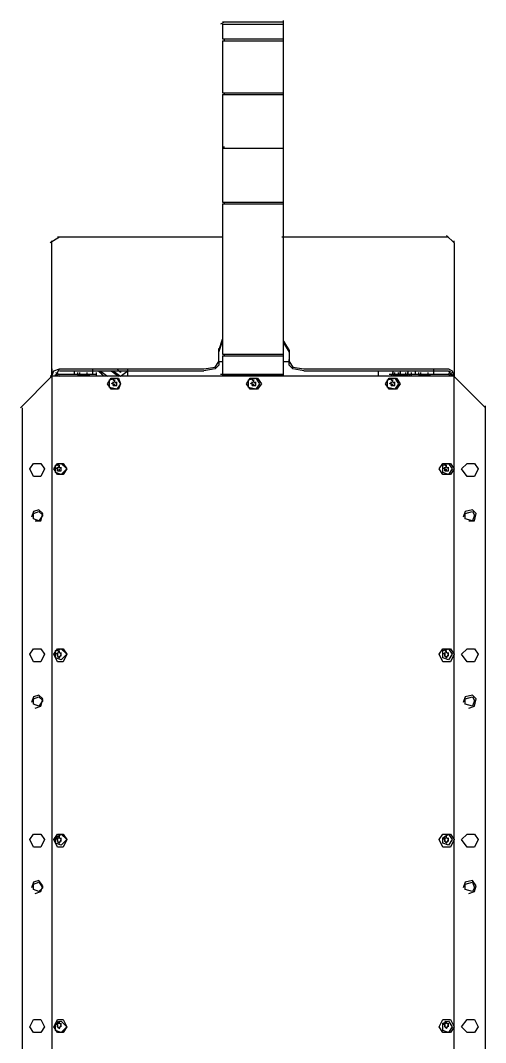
# Model space of a CAD drawing. Header units: inches. Extents: x 144 to 9879, y -166 to 6992.
# Drawn here: x 3704 to 4004, y 6331 to 6992 of the extents above; entities that cross this region are included whole.
import ezdxf

# ---------------------------------------------------------------- set-up
doc = ezdxf.new("R2010")
doc.units = ezdxf.units.IN
doc.header["$MEASUREMENT"] = 0

msp = doc.modelspace()

# ---------------------------------------------------------------- linework, layer by layer
at = {"color": 7}
for points in [[(3835.43, 6990.39), (3833.03, 6989.19)], [(3873.76, 6990.39), (3834.23, 6990.39)], [(3834.23, 6989.19), (3873.76, 6989.19)], [(3834.23, 6989.19), (3834.23, 6979.61)], [(3873.76, 6989.19), (3873.76, 6991.59)], [(3873.76, 6979.61), (3873.76, 6990.39)], [(3834.23, 6979.61), (3873.76, 6979.61)], [(3834.23, 6978.41), (3873.76, 6978.41)], [(3834.23, 6978.41), (3834.23, 6944.87)], [(3835.43, 6979.61), (3835.43, 6978.41)], [(3873.76, 6978.41), (3873.76, 6980.81)], [(3873.76, 6944.87), (3873.76, 6979.61)], [(3834.23, 6944.87), (3873.76, 6944.87)], [(3834.23, 6943.68), (3873.76, 6943.68)], [(3834.23, 6943.68), (3834.23, 6908.94)], [(3835.43, 6944.87), (3835.43, 6943.68)], [(3873.76, 6943.68), (3873.76, 6946.07)], [(3873.76, 6908.94), (3873.76, 6944.87)], [(3835.43, 6908.94), (3835.43, 6910.14)], [(3873.76, 6874.21), (3873.76, 6910.14)], [(3873.76, 6908.94), (3873.76, 6910.14)], [(3834.23, 6908.94), (3873.76, 6908.94)], [(3834.23, 6908.94), (3873.76, 6908.94)], [(3834.23, 6908.94), (3834.23, 6874.21)], [(3834.23, 6874.21), (3873.76, 6874.21)], [(3834.23, 6873.01), (3873.76, 6873.01)], [(3834.23, 6873.01), (3834.23, 6775.99)], [(3835.43, 6874.21), (3835.43, 6873.01)], [(3873.76, 6873.01), (3873.76, 6875.4)], [(3873.76, 6775.99), (3873.76, 6874.21)], [(3728.83, 6851.45), (3722.84, 6847.85)], [(3834.23, 6851.45), (3727.63, 6851.45)], [(3980.36, 6851.45), (3872.56, 6851.45)], [(3983.95, 6847.85), (3979.16, 6852.65)], [(3724.04, 6761.62), (3724.04, 6849.05)], [(3724.04, 6847.85), (3724.04, 6849.05)], [(3983.95, 6847.85), (3983.95, 6849.05)], [(3983.95, 6847.85), (3983.95, 6761.62)], [(3831.83, 6778.38), (3834.23, 6785.57)], [(3831.83, 6777.19), (3834.23, 6784.37)], [(3873.76, 6784.37), (3877.35, 6778.38)], [(3831.83, 6771.2), (3831.83, 6779.58)], [(3873.76, 6783.18), (3877.35, 6777.19)], [(3877.35, 6778.38), (3877.35, 6771.2)], [(3822.25, 6766.41), (3829.44, 6767.6), (3831.83, 6771.2)], [(3831.83, 6771.2), (3831.83, 6768.8)], [(3831.83, 6771.2), (3834.23, 6771.2)], [(3834.23, 6775.99), (3873.76, 6775.99)], [(3834.23, 6774.79), (3873.76, 6774.79)], [(3834.23, 6774.79), (3834.23, 6762.81)], [(3835.43, 6775.99), (3835.43, 6774.79)], [(3873.76, 6774.79), (3873.76, 6777.19)], [(3873.76, 6762.81), (3873.76, 6775.99)], [(3873.76, 6771.2), (3877.35, 6771.2)], [(3877.35, 6768.8), (3877.35, 6772.4)], [(3877.35, 6771.2), (3879.75, 6767.6), (3886.93, 6766.41)], [(3724.04, 6761.62), (3725.23, 6765.21), (3728.83, 6766.41)], [(3724.04, 6766.41), (3724.04, 6761.62)], [(3726.43, 6761.62), (3728.83, 6766.41)], [(3728.83, 6766.41), (3822.25, 6766.41)], [(3728.83, 6765.21), (3822.25, 6765.21)], [(3738.41, 6765.21), (3738.41, 6762.81)], [(3750.39, 6762.81), (3750.39, 6766.41)], [(3753.98, 6765.21), (3757.57, 6761.62)], [(3755.18, 6765.21), (3759.97, 6761.62)], [(3755.18, 6765.21), (3756.38, 6762.81)], [(3762.36, 6765.21), (3767.16, 6761.62)], [(3763.56, 6765.21), (3768.35, 6761.62), (3773.14, 6765.21)], [(3763.56, 6765.21), (3767.16, 6761.62)], [(3768.35, 6764.01), (3765.96, 6766.41)], [(3768.35, 6765.21), (3768.35, 6764.01)], [(3773.14, 6761.62), (3773.14, 6766.41)], [(3831.83, 6768.8), (3829.44, 6766.41), (3822.25, 6765.21)], [(3886.93, 6765.21), (3879.75, 6766.41), (3877.35, 6768.8)], [(3886.93, 6766.41), (3980.36, 6766.41)], [(3886.93, 6765.21), (3980.36, 6765.21)], [(3934.84, 6765.21), (3934.84, 6761.62)], [(3944.42, 6765.21), (3944.42, 6762.81)], [(3949.22, 6765.21), (3949.22, 6762.81)], [(3954.01, 6765.21), (3954.01, 6762.81)], [(3958.8, 6765.21), (3958.8, 6762.81)], [(3970.78, 6762.81), (3970.78, 6766.41)], [(3980.36, 6766.41), (3982.75, 6765.21), (3983.95, 6761.62)], [(3980.36, 6765.21), (3982.75, 6761.62)], [(3980.36, 6762.81), (3981.56, 6765.21)], [(3983.95, 6766.41), (3983.95, 6761.62)], [(3724.04, 6761.62), (3703.67, 6741.25)], [(3983.95, 6761.62), (3722.84, 6761.62)], [(3724.04, 6761.62), (3724.04, 6762.81)], [(3724.04, 6761.62), (3724.04, 5921.98)], [(3726.43, 6764.01), (3728.83, 6762.81)], [(3726.43, 6761.62), (3726.43, 6762.81)], [(3726.43, 6762.81), (3728.83, 6761.62)], [(3740.8, 6762.81), (3727.63, 6762.81)], [(3746.79, 6762.81), (3739.61, 6762.81)], [(3746.79, 6762.81), (3739.61, 6762.81)], [(3740.8, 6762.81), (3740.8, 6764.01)], [(3740.8, 6762.81), (3740.8, 6764.01)], [(3740.8, 6762.81), (3740.8, 6761.62)], [(3740.8, 6762.81), (3747.99, 6762.81)], [(3740.8, 6762.81), (3740.8, 6761.62)], [(3742, 6761.62), (3742, 6764.01)], [(3746.79, 6761.62), (3746.79, 6764.01)], [(3746.79, 6762.81), (3746.79, 6764.01)], [(3746.79, 6762.81), (3746.79, 6764.01)], [(3746.79, 6761.62), (3746.79, 6764.01)], [(3752.78, 6762.81), (3746.79, 6762.81)], [(3747.99, 6762.81), (3747.99, 6761.62)], [(3757.57, 6761.62), (3751.58, 6761.62)], [(3752.78, 6761.62), (3752.78, 6764.01)], [(3756.38, 6762.81), (3756.38, 6764.01)], [(3768.35, 6756.82), (3767.16, 6753.23), (3762.36, 6753.23), (3759.97, 6756.82), (3762.36, 6760.42), (3767.16, 6760.42), (3768.35, 6756.82)], [(3768.35, 6756.82), (3765.96, 6753.23), (3761.17, 6754.43), (3761.17, 6759.22), (3765.96, 6760.42), (3768.35, 6756.82)], [(3764.76, 6758.02), (3762.36, 6756.82)], [(3764.76, 6758.02), (3762.36, 6756.82)], [(3765.96, 6756.82), (3763.56, 6759.22)], [(3765.96, 6756.82), (3763.56, 6759.22)], [(3763.56, 6756.82), (3763.56, 6758.02)], [(3764.76, 6758.02), (3764.76, 6759.22)], [(3765.96, 6756.82), (3765.96, 6758.02)], [(3765.96, 6755.63), (3765.96, 6758.02)], [(3765.96, 6755.63), (3765.96, 6758.02)], [(3873.76, 6762.81), (3833.03, 6762.81)], [(3834.23, 6762.81), (3834.23, 6761.62)], [(3834.23, 6762.81), (3873.76, 6762.81)], [(3859.38, 6756.82), (3856.99, 6753.23), (3852.2, 6753.23), (3849.8, 6756.82), (3852.2, 6760.42), (3856.99, 6760.42), (3859.38, 6756.82)], [(3858.19, 6756.82), (3855.79, 6753.23), (3851, 6754.43), (3851, 6759.22), (3855.79, 6760.42), (3858.19, 6756.82)], [(3854.59, 6758.02), (3852.2, 6756.82)], [(3854.59, 6758.02), (3852.2, 6756.82)], [(3855.79, 6756.82), (3853.39, 6759.22)], [(3855.79, 6756.82), (3853.39, 6759.22)], [(3853.39, 6756.82), (3853.39, 6758.02)], [(3854.59, 6758.02), (3854.59, 6759.22)], [(3855.79, 6756.82), (3855.79, 6758.02)], [(3855.79, 6755.63), (3855.79, 6758.02)], [(3855.79, 6755.63), (3855.79, 6758.02)], [(3873.76, 6761.62), (3873.76, 6764.01)], [(3949.22, 6756.82), (3946.82, 6753.23), (3942.03, 6753.23), (3939.63, 6756.82), (3942.03, 6760.42), (3946.82, 6760.42), (3949.22, 6756.82)], [(3948.02, 6756.82), (3945.62, 6753.23), (3940.83, 6754.43), (3940.83, 6759.22), (3945.62, 6760.42), (3948.02, 6756.82)], [(3944.42, 6762.81), (3942.03, 6762.81)], [(3944.42, 6758.02), (3942.03, 6756.82)], [(3944.42, 6758.02), (3942.03, 6756.82)], [(3945.62, 6762.81), (3943.23, 6762.81)], [(3943.23, 6762.81), (3943.23, 6761.62)], [(3945.62, 6756.82), (3943.23, 6759.22)], [(3945.62, 6756.82), (3943.23, 6759.22)], [(3943.23, 6756.82), (3943.23, 6758.02)], [(3944.42, 6762.81), (3944.42, 6764.01)], [(3944.42, 6762.81), (3944.42, 6764.01)], [(3944.42, 6762.81), (3944.42, 6764.01)], [(3944.42, 6762.81), (3944.42, 6764.01)], [(3944.42, 6762.81), (3946.82, 6762.81)], [(3948.02, 6762.81), (3944.42, 6762.81)], [(3944.42, 6762.81), (3944.42, 6761.62)], [(3944.42, 6762.81), (3944.42, 6761.62)], [(3944.42, 6762.81), (3944.42, 6761.62)], [(3944.42, 6762.81), (3944.42, 6761.62)], [(3944.42, 6758.02), (3944.42, 6759.22)], [(3945.62, 6762.81), (3945.62, 6764.01)], [(3945.62, 6762.81), (3945.62, 6764.01)], [(3945.62, 6762.81), (3945.62, 6761.62)], [(3945.62, 6762.81), (3945.62, 6761.62)], [(3945.62, 6756.82), (3945.62, 6758.02)], [(3945.62, 6755.63), (3945.62, 6758.02)], [(3945.62, 6755.63), (3945.62, 6758.02)], [(3946.82, 6762.81), (3949.22, 6762.81)], [(3949.22, 6762.81), (3946.82, 6762.81)], [(3948.02, 6762.81), (3948.02, 6764.01)], [(3948.02, 6762.81), (3948.02, 6764.01)], [(3948.02, 6762.81), (3948.02, 6761.62)], [(3948.02, 6762.81), (3948.02, 6761.62)], [(3950.41, 6762.81), (3948.02, 6762.81)], [(3949.22, 6762.81), (3949.22, 6764.01)], [(3949.22, 6762.81), (3949.22, 6764.01)], [(3949.22, 6762.81), (3949.22, 6764.01)], [(3951.61, 6762.81), (3949.22, 6762.81)], [(3949.22, 6762.81), (3951.61, 6762.81)], [(3949.22, 6762.81), (3949.22, 6761.62)], [(3949.22, 6762.81), (3949.22, 6761.62)], [(3949.22, 6762.81), (3949.22, 6761.62)], [(3952.81, 6762.81), (3950.41, 6762.81)], [(3950.41, 6762.81), (3951.61, 6762.81)], [(3950.41, 6762.81), (3950.41, 6761.62)], [(3951.61, 6762.81), (3954.01, 6762.81)], [(3954.01, 6762.81), (3951.61, 6762.81)], [(3951.61, 6762.81), (3951.61, 6761.62)], [(3952.81, 6762.81), (3952.81, 6764.01)], [(3952.81, 6762.81), (3952.81, 6764.01)], [(3955.2, 6762.81), (3952.81, 6762.81)], [(3952.81, 6762.81), (3952.81, 6761.62)], [(3952.81, 6762.81), (3952.81, 6761.62)], [(3954.01, 6762.81), (3954.01, 6764.01)], [(3954.01, 6762.81), (3954.01, 6764.01)], [(3954.01, 6762.81), (3954.01, 6764.01)], [(3954.01, 6762.81), (3954.01, 6764.01)], [(3954.01, 6762.81), (3954.01, 6761.62)], [(3954.01, 6762.81), (3954.01, 6761.62)], [(3954.01, 6762.81), (3954.01, 6761.62)], [(3954.01, 6762.81), (3954.01, 6761.62)], [(3961.19, 6762.81), (3955.2, 6762.81)], [(3955.2, 6762.81), (3955.2, 6761.62)], [(3956.4, 6761.62), (3956.4, 6764.01)], [(3967.18, 6762.81), (3960, 6762.81)], [(3967.18, 6762.81), (3960, 6762.81)], [(3961.19, 6762.81), (3961.19, 6764.01)], [(3961.19, 6762.81), (3961.19, 6764.01)], [(3961.19, 6762.81), (3961.19, 6761.62)], [(3961.19, 6762.81), (3968.38, 6762.81)], [(3961.19, 6762.81), (3961.19, 6761.62)], [(3962.39, 6761.62), (3962.39, 6764.01)], [(3967.18, 6761.62), (3967.18, 6764.01)], [(3967.18, 6762.81), (3967.18, 6764.01)], [(3967.18, 6762.81), (3967.18, 6764.01)], [(3967.18, 6761.62), (3967.18, 6764.01)], [(3980.36, 6762.81), (3967.18, 6762.81)], [(3968.38, 6762.81), (3968.38, 6761.62)], [(3980.36, 6761.62), (3982.75, 6764.01)], [(3982.75, 6761.62), (3982.75, 6762.81)], [(4004.31, 6741.25), (3982.75, 6762.81)], [(3983.95, 6761.62), (3983.95, 6762.81)], [(3983.95, 5921.98), (3983.95, 6762.81)], [(3763.56, 6755.63), (3763.56, 6756.82)], [(3763.56, 6756.82), (3763.56, 6755.63)], [(3763.56, 6756.82), (3763.56, 6755.63)], [(3763.56, 6755.63), (3764.76, 6755.63)], [(3763.56, 6755.63), (3764.76, 6755.63)], [(3764.76, 6755.63), (3764.76, 6756.82)], [(3764.76, 6755.63), (3765.96, 6755.63)], [(3764.76, 6755.63), (3765.96, 6755.63)], [(3765.96, 6755.63), (3765.96, 6756.82)], [(3853.39, 6755.63), (3853.39, 6756.82)], [(3853.39, 6756.82), (3853.39, 6755.63)], [(3853.39, 6756.82), (3853.39, 6755.63)], [(3853.39, 6755.63), (3854.59, 6755.63)], [(3853.39, 6755.63), (3854.59, 6755.63)], [(3854.59, 6755.63), (3854.59, 6756.82)], [(3854.59, 6755.63), (3855.79, 6755.63)], [(3854.59, 6755.63), (3855.79, 6755.63)], [(3855.79, 6755.63), (3855.79, 6756.82)], [(3943.23, 6755.63), (3943.23, 6756.82)], [(3943.23, 6756.82), (3943.23, 6755.63)], [(3943.23, 6756.82), (3943.23, 6755.63)], [(3943.23, 6755.63), (3944.42, 6755.63)], [(3943.23, 6755.63), (3944.42, 6755.63)], [(3944.42, 6755.63), (3944.42, 6756.82)], [(3944.42, 6755.63), (3945.62, 6755.63)], [(3944.42, 6755.63), (3945.62, 6755.63)], [(3945.62, 6755.63), (3945.62, 6756.82)], [(3704.87, 6741.25), (3704.87, 5941.15)], [(4004.31, 5941.15), (4004.31, 6742.45)], [(3719.24, 6701.73), (3716.85, 6696.94), (3712.06, 6696.94), (3709.66, 6701.73), (3712.06, 6705.32), (3716.85, 6705.32), (3719.24, 6701.73)], [(3733.62, 6701.73), (3731.22, 6698.13), (3727.63, 6698.13), (3725.23, 6701.73), (3727.63, 6705.32), (3731.22, 6705.32), (3733.62, 6701.73)], [(3733.62, 6701.73), (3730.02, 6698.13), (3726.43, 6699.33), (3726.43, 6704.12), (3730.02, 6705.32), (3733.62, 6701.73)], [(3983.95, 6701.73), (3981.56, 6698.13), (3976.76, 6698.13), (3974.37, 6701.73), (3976.76, 6705.32), (3981.56, 6705.32), (3983.95, 6701.73)], [(3982.75, 6701.73), (3980.36, 6698.13), (3976.76, 6699.33), (3976.76, 6704.12), (3980.36, 6705.32), (3982.75, 6701.73)], [(3999.52, 6701.73), (3997.13, 6696.94), (3992.34, 6696.94), (3988.74, 6701.73), (3992.34, 6705.32), (3997.13, 6705.32), (3999.52, 6701.73)], [(3728.83, 6702.93), (3726.43, 6701.73)], [(3728.83, 6702.93), (3726.43, 6701.73)], [(3730.02, 6701.73), (3727.63, 6704.12)], [(3730.02, 6701.73), (3727.63, 6704.12)], [(3727.63, 6701.73), (3727.63, 6702.93)], [(3727.63, 6700.53), (3727.63, 6701.73)], [(3727.63, 6701.73), (3727.63, 6700.53)], [(3727.63, 6701.73), (3727.63, 6700.53)], [(3727.63, 6700.53), (3728.83, 6700.53)], [(3727.63, 6700.53), (3728.83, 6700.53)], [(3728.83, 6702.93), (3728.83, 6704.12)], [(3728.83, 6700.53), (3728.83, 6701.73)], [(3728.83, 6700.53), (3730.02, 6700.53)], [(3728.83, 6700.53), (3730.02, 6700.53)], [(3730.02, 6701.73), (3730.02, 6702.93)], [(3730.02, 6700.53), (3730.02, 6702.93)], [(3730.02, 6700.53), (3730.02, 6702.93)], [(3730.02, 6700.53), (3730.02, 6701.73)], [(3979.16, 6702.93), (3976.76, 6701.73)], [(3979.16, 6702.93), (3976.76, 6701.73)], [(3980.36, 6701.73), (3977.96, 6704.12)], [(3980.36, 6701.73), (3977.96, 6704.12)], [(3977.96, 6701.73), (3977.96, 6702.93)], [(3977.96, 6700.53), (3977.96, 6701.73)], [(3977.96, 6701.73), (3977.96, 6700.53)], [(3977.96, 6701.73), (3977.96, 6700.53)], [(3977.96, 6700.53), (3979.16, 6700.53)], [(3977.96, 6700.53), (3979.16, 6700.53)], [(3979.16, 6702.93), (3979.16, 6704.12)], [(3979.16, 6700.53), (3979.16, 6701.73)], [(3979.16, 6700.53), (3980.36, 6700.53)], [(3979.16, 6700.53), (3980.36, 6700.53)], [(3980.36, 6701.73), (3980.36, 6702.93)], [(3980.36, 6700.53), (3980.36, 6702.93)], [(3980.36, 6700.53), (3980.36, 6702.93)], [(3980.36, 6700.53), (3980.36, 6701.73)], [(3713.26, 6668.19), (3716.85, 6668.19), (3718.05, 6672.98), (3715.65, 6675.38), (3712.06, 6674.18), (3710.86, 6670.59)], [(3718.05, 6671.78), (3715.65, 6668.19), (3712.06, 6669.39), (3712.06, 6672.98), (3715.65, 6674.18), (3718.05, 6671.78)], [(3993.53, 6668.19), (3997.13, 6668.19), (3998.32, 6672.98), (3995.93, 6675.38), (3991.14, 6674.18), (3989.94, 6670.59)], [(3997.13, 6671.78), (3995.93, 6668.19), (3991.14, 6669.39), (3991.14, 6672.98), (3995.93, 6674.18), (3997.13, 6671.78)], [(3719.24, 6581.95), (3716.85, 6577.16), (3712.06, 6577.16), (3709.66, 6581.95), (3712.06, 6585.54), (3716.85, 6585.54), (3719.24, 6581.95)], [(3733.62, 6581.95), (3731.22, 6577.16), (3727.63, 6577.16), (3725.23, 6581.95), (3727.63, 6585.54), (3731.22, 6585.54), (3733.62, 6581.95)], [(3733.62, 6581.95), (3730.02, 6578.36), (3726.43, 6579.56), (3726.43, 6584.35), (3730.02, 6585.54), (3733.62, 6581.95)], [(3728.83, 6583.15), (3726.43, 6581.95)], [(3728.83, 6583.15), (3726.43, 6581.95)], [(3730.02, 6581.95), (3727.63, 6584.35)], [(3730.02, 6581.95), (3727.63, 6584.35)], [(3727.63, 6581.95), (3727.63, 6583.15)], [(3727.63, 6580.75), (3727.63, 6581.95)], [(3727.63, 6581.95), (3727.63, 6580.75)], [(3727.63, 6581.95), (3727.63, 6580.75)], [(3727.63, 6580.75), (3728.83, 6579.56)], [(3727.63, 6580.75), (3728.83, 6579.56)], [(3728.83, 6583.15), (3728.83, 6584.35)], [(3728.83, 6579.56), (3730.02, 6581.95)], [(3728.83, 6579.56), (3730.02, 6581.95)], [(3728.83, 6579.56), (3728.83, 6580.75)], [(3730.02, 6581.95), (3730.02, 6583.15)], [(3730.02, 6580.75), (3730.02, 6583.15)], [(3730.02, 6580.75), (3730.02, 6583.15)], [(3730.02, 6580.75), (3730.02, 6581.95)], [(3983.95, 6581.95), (3981.56, 6577.16), (3976.76, 6577.16), (3974.37, 6581.95), (3976.76, 6585.54), (3981.56, 6585.54), (3983.95, 6581.95)], [(3982.75, 6581.95), (3980.36, 6578.36), (3976.76, 6579.56), (3976.76, 6584.35), (3980.36, 6585.54), (3982.75, 6581.95)], [(3979.16, 6583.15), (3976.76, 6581.95)], [(3979.16, 6583.15), (3976.76, 6581.95)], [(3980.36, 6581.95), (3977.96, 6584.35)], [(3980.36, 6581.95), (3977.96, 6584.35)], [(3977.96, 6581.95), (3977.96, 6583.15)], [(3977.96, 6580.75), (3977.96, 6581.95)], [(3977.96, 6581.95), (3977.96, 6580.75)], [(3977.96, 6581.95), (3977.96, 6580.75)], [(3977.96, 6580.75), (3979.16, 6579.56)], [(3977.96, 6580.75), (3979.16, 6579.56)], [(3979.16, 6583.15), (3979.16, 6584.35)], [(3979.16, 6579.56), (3980.36, 6581.95)], [(3979.16, 6579.56), (3980.36, 6581.95)], [(3979.16, 6579.56), (3979.16, 6580.75)], [(3980.36, 6581.95), (3980.36, 6583.15)], [(3980.36, 6580.75), (3980.36, 6583.15)], [(3980.36, 6580.75), (3980.36, 6583.15)], [(3980.36, 6580.75), (3980.36, 6581.95)], [(3999.52, 6581.95), (3997.13, 6577.16), (3992.34, 6577.16), (3988.74, 6581.95), (3992.34, 6585.54), (3997.13, 6585.54), (3999.52, 6581.95)], [(3713.26, 6547.22), (3716.85, 6548.41), (3718.05, 6553.21), (3715.65, 6555.6), (3712.06, 6554.4), (3710.86, 6550.81)], [(3718.05, 6552.01), (3715.65, 6548.41), (3712.06, 6549.61), (3712.06, 6553.21), (3715.65, 6554.4), (3718.05, 6552.01)], [(3993.53, 6547.22), (3997.13, 6548.41), (3998.32, 6553.21), (3995.93, 6555.6), (3991.14, 6554.4), (3989.94, 6550.81)], [(3997.13, 6552.01), (3995.93, 6548.41), (3991.14, 6549.61), (3991.14, 6553.21), (3995.93, 6554.4), (3997.13, 6552.01)], [(3719.24, 6462.18), (3716.85, 6457.38), (3712.06, 6457.38), (3709.66, 6462.18), (3712.06, 6465.77), (3716.85, 6465.77), (3719.24, 6462.18)], [(3733.62, 6462.18), (3731.22, 6457.38), (3727.63, 6457.38), (3725.23, 6462.18), (3727.63, 6465.77), (3731.22, 6465.77), (3733.62, 6462.18)], [(3733.62, 6462.18), (3730.02, 6458.58), (3726.43, 6459.78), (3726.43, 6463.37), (3730.02, 6465.77), (3733.62, 6462.18)], [(3728.83, 6463.37), (3726.43, 6462.18)], [(3728.83, 6463.37), (3726.43, 6462.18)], [(3730.02, 6462.18), (3727.63, 6464.57)], [(3730.02, 6462.18), (3727.63, 6464.57)], [(3727.63, 6462.18), (3727.63, 6463.37)], [(3727.63, 6460.98), (3727.63, 6462.18)], [(3727.63, 6462.18), (3727.63, 6460.98)], [(3727.63, 6462.18), (3727.63, 6460.98)], [(3727.63, 6460.98), (3728.83, 6459.78)], [(3727.63, 6460.98), (3728.83, 6459.78)], [(3728.83, 6463.37), (3728.83, 6464.57)], [(3728.83, 6459.78), (3730.02, 6462.18)], [(3728.83, 6459.78), (3730.02, 6462.18)], [(3728.83, 6459.78), (3728.83, 6460.98)], [(3730.02, 6462.18), (3730.02, 6463.37)], [(3730.02, 6460.98), (3730.02, 6463.37)], [(3730.02, 6460.98), (3730.02, 6463.37)], [(3730.02, 6460.98), (3730.02, 6462.18)], [(3983.95, 6462.18), (3981.56, 6457.38), (3976.76, 6457.38), (3974.37, 6462.18), (3976.76, 6465.77), (3981.56, 6465.77), (3983.95, 6462.18)], [(3982.75, 6462.18), (3980.36, 6458.58), (3976.76, 6459.78), (3976.76, 6463.37), (3980.36, 6465.77), (3982.75, 6462.18)], [(3979.16, 6463.37), (3976.76, 6462.18)], [(3979.16, 6463.37), (3976.76, 6462.18)], [(3980.36, 6462.18), (3977.96, 6464.57)], [(3980.36, 6462.18), (3977.96, 6464.57)], [(3977.96, 6462.18), (3977.96, 6463.37)], [(3977.96, 6460.98), (3977.96, 6462.18)], [(3977.96, 6462.18), (3977.96, 6460.98)], [(3977.96, 6462.18), (3977.96, 6460.98)], [(3977.96, 6460.98), (3979.16, 6459.78)], [(3977.96, 6460.98), (3979.16, 6459.78)], [(3979.16, 6463.37), (3979.16, 6464.57)], [(3979.16, 6459.78), (3980.36, 6462.18)], [(3979.16, 6459.78), (3980.36, 6462.18)], [(3979.16, 6459.78), (3979.16, 6460.98)], [(3980.36, 6462.18), (3980.36, 6463.37)], [(3980.36, 6460.98), (3980.36, 6463.37)], [(3980.36, 6460.98), (3980.36, 6463.37)], [(3980.36, 6460.98), (3980.36, 6462.18)], [(3999.52, 6462.18), (3997.13, 6457.38), (3992.34, 6457.38), (3988.74, 6462.18), (3992.34, 6465.77), (3997.13, 6465.77), (3999.52, 6462.18)], [(3713.26, 6427.44), (3716.85, 6428.64), (3718.05, 6432.23), (3715.65, 6435.82), (3712.06, 6434.63), (3710.86, 6431.03)], [(3718.05, 6431.03), (3715.65, 6428.64), (3712.06, 6429.84), (3712.06, 6433.43), (3715.65, 6434.63), (3718.05, 6431.03)], [(3993.53, 6427.44), (3997.13, 6428.64), (3998.32, 6432.23), (3995.93, 6435.82), (3991.14, 6434.63), (3989.94, 6431.03)], [(3997.13, 6431.03), (3995.93, 6428.64), (3991.14, 6429.84), (3991.14, 6433.43), (3995.93, 6434.63), (3997.13, 6431.03)], [(3719.24, 6341.2), (3716.85, 6337.61), (3712.06, 6337.61), (3709.66, 6341.2), (3712.06, 6345.99), (3716.85, 6345.99), (3719.24, 6341.2)], [(3733.62, 6341.2), (3731.22, 6337.61), (3727.63, 6337.61), (3725.23, 6341.2), (3727.63, 6345.99), (3731.22, 6345.99), (3733.62, 6341.2)], [(3733.62, 6341.2), (3730.02, 6337.61), (3726.43, 6338.81), (3726.43, 6343.6), (3730.02, 6344.79), (3733.62, 6341.2)], [(3728.83, 6343.6), (3726.43, 6342.4)], [(3728.83, 6343.6), (3726.43, 6342.4)], [(3730.02, 6342.4), (3727.63, 6344.79)], [(3730.02, 6342.4), (3727.63, 6344.79)], [(3727.63, 6342.4), (3727.63, 6343.6)], [(3727.63, 6341.2), (3727.63, 6342.4)], [(3727.63, 6342.4), (3727.63, 6341.2)], [(3727.63, 6342.4), (3727.63, 6341.2)], [(3728.83, 6343.6), (3728.83, 6344.79)], [(3728.83, 6340), (3730.02, 6342.4)], [(3728.83, 6340), (3730.02, 6342.4)], [(3730.02, 6342.4), (3730.02, 6343.6)], [(3730.02, 6341.2), (3730.02, 6343.6)], [(3730.02, 6341.2), (3730.02, 6343.6)], [(3730.02, 6341.2), (3730.02, 6342.4)], [(3983.95, 6341.2), (3981.56, 6337.61), (3976.76, 6337.61), (3974.37, 6341.2), (3976.76, 6345.99), (3981.56, 6345.99), (3983.95, 6341.2)], [(3982.75, 6341.2), (3980.36, 6337.61), (3976.76, 6338.81), (3976.76, 6343.6), (3980.36, 6344.79), (3982.75, 6341.2)], [(3979.16, 6343.6), (3976.76, 6342.4)], [(3979.16, 6343.6), (3976.76, 6342.4)], [(3980.36, 6342.4), (3977.96, 6344.79)], [(3980.36, 6342.4), (3977.96, 6344.79)], [(3977.96, 6342.4), (3977.96, 6343.6)], [(3977.96, 6341.2), (3977.96, 6342.4)], [(3977.96, 6342.4), (3977.96, 6341.2)], [(3977.96, 6342.4), (3977.96, 6341.2)], [(3979.16, 6343.6), (3979.16, 6344.79)], [(3979.16, 6340), (3980.36, 6342.4)], [(3979.16, 6340), (3980.36, 6342.4)], [(3980.36, 6342.4), (3980.36, 6343.6)], [(3980.36, 6341.2), (3980.36, 6343.6)], [(3980.36, 6341.2), (3980.36, 6343.6)], [(3980.36, 6341.2), (3980.36, 6342.4)], [(3999.52, 6341.2), (3997.13, 6337.61), (3992.34, 6337.61), (3988.74, 6341.2), (3992.34, 6345.99), (3997.13, 6345.99), (3999.52, 6341.2)], [(3727.63, 6341.2), (3728.83, 6340)], [(3727.63, 6341.2), (3728.83, 6340)], [(3728.83, 6340), (3728.83, 6341.2)], [(3977.96, 6341.2), (3979.16, 6340)], [(3977.96, 6341.2), (3979.16, 6340)], [(3979.16, 6340), (3979.16, 6341.2)]]:
    msp.add_lwpolyline(points, dxfattribs=at)

doc.saveas('drawing.dxf')
